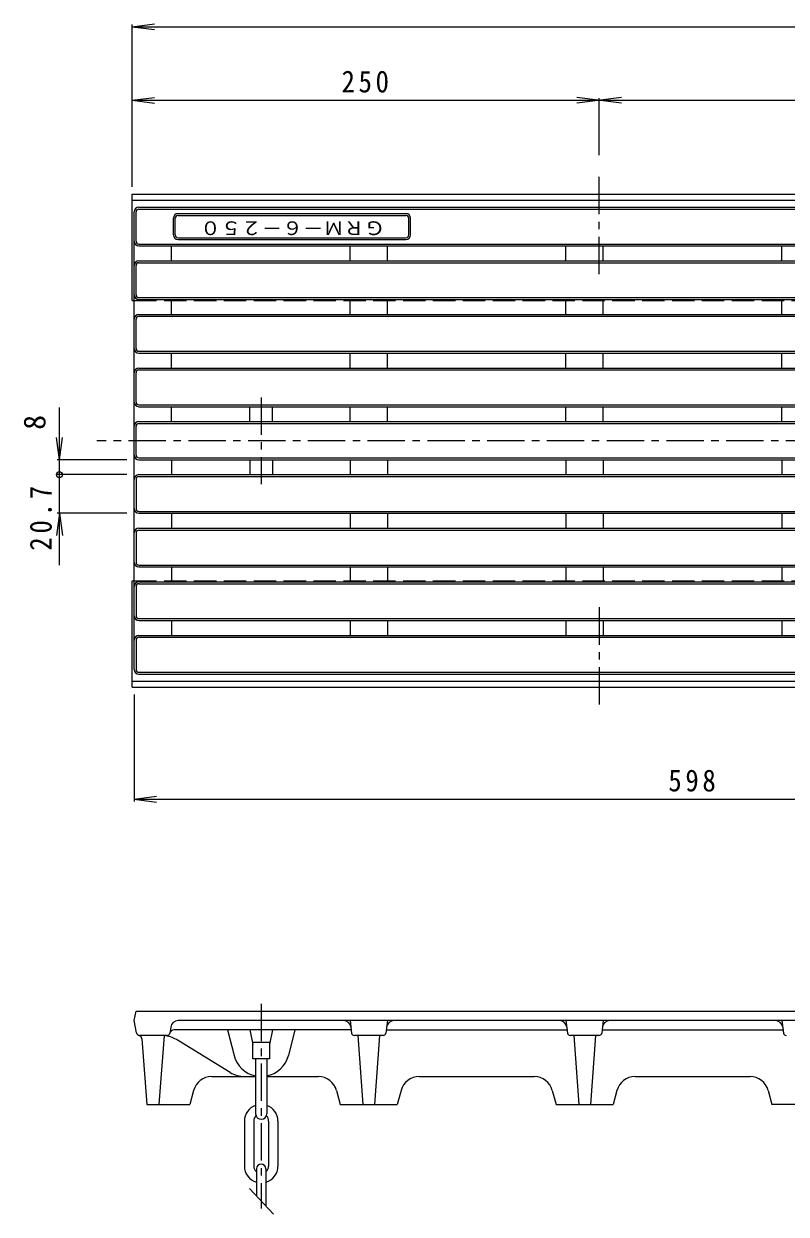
# Model space of a CAD drawing. Units: millimetres, scale not verified. Extents: x -748 to 741, y -549 to 430.
# Drawn here: x -748 to -340, y -272 to 365 of the extents above; entities that cross this region are included whole.
import ezdxf
from ezdxf.enums import TextEntityAlignment as Align

# ---------------------------------------------------------------- set-up
doc = ezdxf.new("R2010")
doc.units = ezdxf.units.MM
doc.header["$LTSCALE"] = 4
doc.header["$PDMODE"] = 32
doc.header["$PDSIZE"] = 3.2
doc.linetypes.add('CHAIN1', pattern=[8, 5, -1, 1, -1])
doc.linetypes.add('DASHED3', pattern=[4, 3, -1])
for name, color, linetype, lineweight in [('0-0_0', 3, 'Continuous', 9), ('0-1', 2, 'Continuous', 9), ('0-4', 7, 'Continuous', 9), ('0-F', 7, 'Continuous', 9)]:
    doc.layers.add(name, color=color, linetype=linetype, lineweight=lineweight)
doc.styles.add('ＭＳ ゴシック', font='')
doc.styles.get('ＭＳ ゴシック').set_extended_font_data('MS Gothic')

msp = doc.modelspace()

# ---------------------------------------------------------------- linework, layer by layer
at = {"layer": '0-0_0'}
for p, q in [((-688.929, 19.464), (-688.929, 264.464)), ((-687.929, 248.764), (-687.929, 264.464)), ((-686.429, 266.964), (-93.429, 266.964)), ((-686.429, 265.964), (-93.429, 265.964)), ((-665.429, 263.614), (-543.429, 263.614)), ((-665.429, 262.614), (-543.429, 262.614)), ((-667.929, 252.114), (-667.929, 261.114)), ((-666.929, 252.114), (-666.929, 261.114)), ((-541.929, 252.114), (-541.929, 261.114)), ((-540.929, 252.114), (-540.929, 261.114)), ((-665.429, 250.614), (-543.429, 250.614)), ((-665.429, 249.614), (-543.429, 249.614)), ((-686.429, 247.264), (-93.429, 247.264)), ((-686.429, 246.264), (-93.429, 246.264)), ((-668.929, 238.264), (-668.929, 246.264)), ((-573.329, 238.264), (-573.329, 246.264)), ((-553.329, 238.264), (-553.329, 246.264)), ((-457.729, 238.264), (-457.729, 246.264)), ((-437.729, 238.264), (-437.729, 246.264)), ((-342.129, 238.264), (-342.129, 246.264)), ((-686.429, 238.264), (-93.429, 238.264)), ((-686.429, 237.264), (-93.429, 237.264)), ((-687.929, 220.064), (-687.929, 235.764)), ((-686.429, 218.564), (-93.429, 218.564)), ((-686.429, 217.564), (-93.429, 217.564)), ((-668.929, 209.564), (-668.929, 217.564)), ((-573.329, 209.564), (-573.329, 217.564)), ((-553.329, 209.564), (-553.329, 217.564)), ((-457.729, 209.564), (-457.729, 217.564)), ((-437.729, 209.564), (-437.729, 217.564)), ((-342.129, 209.564), (-342.129, 217.564)), ((-687.929, 191.364), (-687.929, 207.064)), ((-686.429, 209.564), (-93.429, 209.564)), ((-686.429, 208.564), (-93.429, 208.564)), ((-686.429, 189.864), (-93.429, 189.864)), ((-686.429, 188.864), (-93.429, 188.864)), ((-668.929, 180.864), (-668.929, 188.864)), ((-573.329, 180.864), (-573.329, 188.864)), ((-553.329, 180.864), (-553.329, 188.864)), ((-457.729, 180.864), (-457.729, 188.864)), ((-437.729, 180.864), (-437.729, 188.864)), ((-342.129, 180.864), (-342.129, 188.864)), ((-686.429, 180.864), (-93.429, 180.864)), ((-686.429, 179.864), (-93.429, 179.864)), ((-687.929, 162.664), (-687.929, 178.364)), ((-686.429, 161.164), (-93.429, 161.164)), ((-686.429, 160.164), (-93.429, 160.164)), ((-668.929, 152.164), (-668.929, 160.164)), ((-626.929, 152.164), (-626.929, 160.164)), ((-614.929, 152.164), (-614.929, 160.164)), ((-573.329, 152.164), (-573.329, 160.164)), ((-553.329, 152.164), (-553.329, 160.164)), ((-457.729, 152.164), (-457.729, 160.164)), ((-437.729, 152.164), (-437.729, 160.164)), ((-342.129, 152.164), (-342.129, 160.164)), ((-687.929, 134.264), (-687.929, 149.664)), ((-686.429, 152.164), (-93.429, 152.164)), ((-686.429, 151.164), (-93.429, 151.164)), ((-686.429, 132.764), (-93.429, 132.764)), ((-686.429, 131.764), (-93.429, 131.764)), ((-668.929, 131.764), (-668.929, 123.764)), ((-626.929, 131.764), (-626.929, 123.764)), ((-614.929, 131.764), (-614.929, 123.764)), ((-573.329, 131.764), (-573.329, 123.764)), ((-553.329, 131.764), (-553.329, 123.764)), ((-457.729, 131.764), (-457.729, 123.764)), ((-437.729, 131.764), (-437.729, 123.764)), ((-342.129, 131.764), (-342.129, 123.764)), ((-687.929, 121.264), (-687.929, 105.564)), ((-686.429, 123.764), (-93.429, 123.764)), ((-686.429, 122.764), (-93.429, 122.764)), ((-686.429, 104.064), (-93.429, 104.064)), ((-686.429, 103.064), (-93.429, 103.064)), ((-668.929, 103.064), (-668.929, 95.064)), ((-573.329, 103.064), (-573.329, 95.064)), ((-553.329, 103.064), (-553.329, 95.064)), ((-457.729, 103.064), (-457.729, 95.064)), ((-437.729, 103.064), (-437.729, 95.064)), ((-342.129, 103.064), (-342.129, 95.064)), ((-687.929, 92.564), (-687.929, 76.864)), ((-686.429, 95.064), (-93.429, 95.064)), ((-686.429, 94.064), (-93.429, 94.064)), ((-686.429, 75.364), (-93.429, 75.364)), ((-686.429, 74.364), (-93.429, 74.364)), ((-668.929, 74.364), (-668.929, 66.364)), ((-573.329, 74.364), (-573.329, 66.364)), ((-553.329, 74.364), (-553.329, 66.364)), ((-457.729, 74.364), (-457.729, 66.364)), ((-437.729, 74.364), (-437.729, 66.364)), ((-342.129, 74.364), (-342.129, 66.364)), ((-687.929, 63.864), (-687.929, 48.164)), ((-686.429, 66.364), (-93.429, 66.364)), ((-686.429, 65.364), (-93.429, 65.364)), ((-686.429, 46.664), (-93.429, 46.664)), ((-686.429, 45.664), (-93.429, 45.664)), ((-668.929, 45.664), (-668.929, 37.664)), ((-573.329, 45.664), (-573.329, 37.664)), ((-553.329, 45.664), (-553.329, 37.664)), ((-457.729, 45.664), (-457.729, 37.664)), ((-437.729, 45.664), (-437.729, 37.664)), ((-342.129, 45.664), (-342.129, 37.664)), ((-687.929, 35.164), (-687.929, 19.464)), ((-686.429, 37.664), (-93.429, 37.664)), ((-686.429, 36.664), (-93.429, 36.664)), ((-686.429, 17.964), (-93.429, 17.964)), ((-686.429, 16.964), (-93.429, 16.964)), ((-688.929, -168.549), (-687.929, -163.549)), ((-687.929, -163.549), (-91.929, -163.549)), ((-687.709, -175.055), (-688.929, -168.549)), ((-669.367, -172.053), (-669.764, -175.236)), ((-114.46, -168.549), (-665.397, -168.549)), ((-573.329, -168.549), (-572.493, -175.236)), ((-553.329, -168.549), (-554.164, -175.236)), ((-457.729, -168.549), (-456.893, -175.236)), ((-437.729, -168.549), (-438.564, -175.236)), ((-342.129, -168.549), (-341.293, -175.236)), ((-671.253, -176.549), (-686.087, -176.549)), ((-684.787, -178.396), (-682.082, -213.549)), ((-672.929, -176.549), (-675.775, -213.549)), ((-572.704, -173.549), (-667.789, -173.549)), ((-638.929, -173.549), (-635.471, -187.226)), ((-626.929, -173.549), (-625.429, -181.336)), ((-614.929, -173.549), (-616.429, -181.336)), ((-602.929, -173.549), (-606.386, -187.226)), ((-555.653, -176.549), (-571.005, -176.549)), ((-569.114, -176.549), (-566.471, -213.549)), ((-557.543, -176.549), (-560.186, -213.549)), ((-553.954, -173.549), (-457.104, -173.549)), ((-440.053, -176.549), (-455.404, -176.549)), ((-453.515, -176.549), (-450.872, -213.549)), ((-441.943, -176.549), (-444.586, -213.549)), ((-438.354, -173.549), (-341.504, -173.549)), ((-637.53, -196.349), (-666.327, -178.75)), ((-623.928, -189.049), (-623.928, -218.443)), ((-617.929, -189.049), (-617.929, -218.443)), ((-647.446, -198.549), (-623.928, -198.549)), ((-617.929, -198.549), (-590.311, -198.549)), ((-536.346, -198.549), (-474.711, -198.549)), ((-420.746, -198.549), (-359.111, -198.549)), ((-657.108, -205.973), (-659.129, -213.549)), ((-546.008, -205.973), (-548.029, -213.549)), ((-430.408, -205.973), (-432.429, -213.549)), ((-349.449, -205.973), (-347.429, -213.549)), ((-682.082, -213.549), (-659.129, -213.549)), ((-629.929, -222.443), (-629.929, -246.443)), ((-624.929, -222.443), (-624.929, -246.443)), ((-616.929, -222.443), (-616.929, -246.443)), ((-611.928, -222.443), (-611.928, -246.443)), ((-623.429, -247.943), (-623.429, -262.587)), ((-618.428, -247.943), (-618.428, -267.943)), ((-614.409, -272.249), (-627.219, -258.526))]:
    msp.add_line(p, q, dxfattribs=at)
at = {"layer": '0-0_0', "linetype": 'CHAIN1'}
for p, q in [((-620.929, 165.164), (-620.929, 118.764)), ((160.071, 141.964), (-708.929, 141.964)), ((-620.928, -159.549), (-620.928, -269.265))]:
    msp.add_line(p, q, dxfattribs=at)
at = {"layer": '0-0_0'}
msp.add_lwpolyline([(-625.429, -189.049), (-625.429, -180.049), (-616.429, -180.049), (-616.429, -189.049)], close=True, dxfattribs=at)
for points in [[(-580.649, -205.973), (-578.629, -213.549), (-548.029, -213.549)], [(-465.049, -205.973), (-463.029, -213.549), (-432.429, -213.549)], [(-314.808, -205.973), (-316.829, -213.549), (-347.429, -213.549)]]:
    msp.add_lwpolyline(points, dxfattribs=at)
for centre, radius, start, end in [((-686.429, 264.464), 2.5, 90, 180), ((-686.429, 264.464), 1.5, 90, 180), ((-665.429, 261.114), 2.5, 90, 180), ((-665.429, 261.114), 1.5, 90, 180), ((-543.429, 261.114), 2.5, 0, 90), ((-543.429, 261.114), 1.5, 0, 90), ((-686.429, 248.764), 2.5, 180, 270), ((-686.429, 248.764), 1.5, 180, 270), ((-665.429, 252.114), 2.5, 180, 270), ((-665.429, 252.114), 1.5, 180, 270), ((-543.429, 252.114), 2.5, 270, 0), ((-543.429, 252.114), 1.5, 270, 0), ((-686.429, 235.764), 2.5, 90, 180), ((-686.429, 235.764), 1.5, 90, 180), ((-686.429, 220.064), 2.5, 180, 270), ((-686.429, 220.064), 1.5, 180, 270), ((-686.429, 207.064), 2.5, 90, 180), ((-686.429, 207.064), 1.5, 90, 180), ((-686.429, 191.364), 2.5, 180, 270), ((-686.429, 191.364), 1.5, 180, 270), ((-686.429, 178.364), 2.5, 90, 180), ((-686.429, 178.364), 1.5, 90, 180), ((-686.429, 162.664), 2.5, 180, 270), ((-686.429, 162.664), 1.5, 180, 270), ((-686.429, 149.664), 2.5, 90, 180), ((-686.429, 149.664), 1.5, 90, 180), ((-686.429, 134.264), 2.5, 180, 270), ((-686.429, 134.264), 1.5, 180, 270), ((-686.429, 121.264), 2.5, 90, 180), ((-686.429, 121.264), 1.5, 90, 180), ((-686.429, 105.564), 2.5, 180, 270), ((-686.429, 105.564), 1.5, 180, 270), ((-686.429, 92.564), 2.5, 90, 180), ((-686.429, 92.564), 1.5, 90, 180), ((-686.429, 76.864), 2.5, 180, 270), ((-686.429, 76.864), 1.5, 180, 270), ((-686.429, 63.864), 2.5, 90, 180), ((-686.429, 63.864), 1.5, 90, 180), ((-686.429, 48.164), 2.5, 180, 270), ((-686.429, 48.164), 1.5, 180, 270), ((-686.429, 35.164), 2.5, 90, 180), ((-686.429, 35.164), 1.5, 90, 180), ((-686.429, 19.464), 2.5, 180, 270), ((-686.429, 19.464), 1.5, 180, 270), ((-665.397, -172.549), 4, 90, 172.87534), ((-576.86, -172.549), 4, 7.12466, 90), ((-549.798, -172.549), 4, 90, 172.87534), ((-461.26, -172.549), 4, 7.12466, 90), ((-434.197, -172.549), 4, 90, 172.87534), ((-345.66, -172.549), 4, 7.12466, 90), ((-685.743, -174.686), 2, 190.61996, 254.96568), ((-686.087, -175.05), 1.5, 226.56404, 270), ((-686.781, -178.549), 2, 4.39857, 74.96568), ((-674.149, -191.549), 15, 58.57043, 85.34749), ((-671.253, -175.05), 1.5, 270, 351.7869), ((-667.789, -175.549), 2, 90, 171.7867), ((-571.005, -175.05), 1.5, 187.12489, 270), ((-555.653, -175.05), 1.5, 270.00095, 352.87511), ((-455.404, -175.05), 1.5, 187.12489, 270), ((-440.053, -175.05), 1.5, 270.00095, 352.87511), ((-339.805, -175.05), 1.5, 187.12489, 269.99905), ((-620.928, -183.549), 15, 194.18797, 258.46318), ((-620.928, -183.549), 15, 281.53682, 345.8123), ((-629.708, -183.549), 15, 238.57043, 270), ((-647.446, -208.549), 10, 90, 165.06851), ((-590.311, -208.549), 10, 14.93149, 90), ((-536.346, -208.549), 10, 90, 165.06851), ((-474.711, -208.549), 10, 14.93149, 90), ((-420.746, -208.549), 10, 90, 165.06851), ((-359.111, -208.549), 10, 14.93149, 90), ((-620.929, -222.443), 9, 109.47127, 180), ((-620.929, -222.443), 9, 0, 70.52873), ((-620.929, -222.443), 4, 134.0488, 180.00038), ((-620.929, -218.443), 3, 180, 0), ((-620.929, -222.443), 4, 359.99962, 45.9512), ((-620.929, -246.443), 9, 179.99983, 253.87241), ((-620.929, -246.443), 4, 180, 231.31779), ((-620.929, -247.943), 2.5, 0, 180), ((-620.929, -246.443), 4, 308.68221, 0), ((-620.929, -246.443), 9, 286.12759, 0)]:
    msp.add_arc(centre, radius, start, end, dxfattribs=at)
at = {"layer": '0-1', "linetype": 'CHAIN1'}
for p, q in [((-439.928, 231.201), (-439.928, 286.9)), ((-439.928, 52.727), (-439.928, -2.972))]:
    msp.add_line(p, q, dxfattribs=at)
at = {"layer": '0-1'}
for p, q in [((-689.929, 216.964), (-689.929, 273.964)), ((-689.929, 273.964), (140.072, 273.964)), ((-689.929, 270.764), (140.072, 270.764)), ((-689.929, 216.964), (-688.928, 216.964)), ((-689.929, 13.164), (140.072, 13.164)), ((-689.929, 9.964), (140.072, 9.964))]:
    msp.add_line(p, q, dxfattribs=at)
at = {"layer": '0-1', "linetype": 'DASHED3'}
for p, q in [((-688.928, 216.964), (140.072, 216.964)), ((-688.928, 66.964), (140.072, 66.964))]:
    msp.add_line(p, q, dxfattribs=at)
at = {"layer": '0-1'}
msp.add_lwpolyline([(-689.929, 9.964), (-689.929, 66.964), (-688.928, 66.964)], dxfattribs=at)
at = {"layer": '0-4'}
for p, q in [((-689.929, 363.631), (-678.031, 365.197)), ((-689.929, 277.964), (-689.929, 364.831)), ((-689.929, 363.631), (140.072, 363.631)), ((-689.929, 363.631), (-678.031, 362.065)), ((-689.929, 324.241), (-678.031, 325.808)), ((-428.031, 322.675), (-451.826, 325.808)), ((-428.031, 325.808), (-451.826, 322.675)), ((-439.928, 294.9), (-439.928, 325.441)), ((-689.929, 324.241), (140.072, 324.241)), ((-689.929, 324.241), (-678.031, 322.675)), ((-688.929, 5.964), (-688.929, -51.236)), ((-688.929, -50.036), (-677.031, -48.47)), ((-688.929, -50.036), (140.071, -50.036)), ((-688.929, -50.036), (-677.031, -51.602))]:
    msp.add_line(p, q, dxfattribs=at)
at = {"layer": '0-F'}
for p, q in [((-728.929, 75.39), (-728.929, 159.65)), ((-728.929, 131.764), (-730.495, 143.661)), ((-728.929, 131.764), (-727.362, 143.661)), ((-692.929, 131.764), (-730.129, 131.764)), ((-692.929, 123.764), (-730.129, 123.764)), ((-728.929, 103.064), (-730.495, 91.167)), ((-692.929, 103.064), (-730.129, 103.064)), ((-728.929, 103.064), (-727.362, 91.167))]:
    msp.add_line(p, q, dxfattribs=at)
msp.add_point((-728.929, 123.764), dxfattribs=at)

# ---------------------------------------------------------------- texts
at = {"layer": '0-0_0', "color": 6, "style": 'ＭＳ ゴシック', "width": 1.1}
msp.add_text('ＧＲＭ－６－２５０', height=7.331, rotation=180, dxfattribs=at).set_placement((-554.629, 261.614), align=Align.BOTTOM_LEFT)
at = {"layer": '0-4', "color": 2, "char_height": 11.73, "attachment_point": 7, "style": 'ＭＳ ゴシック'}
for s, insert in [('\\T1.27;\\W0.9;250', (-577.929, 328.242)), ('\\T1.27;\\W0.9;598', (-402.929, -46.036))]:
    msp.add_mtext(s, dxfattribs=dict(at, insert=insert))
at = {"layer": '0-F', "color": 2, "style": 'ＭＳ ゴシック'}
msp.add_text('8', height=11.73, rotation=90, dxfattribs=at).set_placement((-732.929, 147.792), align=Align.BOTTOM_LEFT)
at = {"layer": '0-F', "color": 2, "insert": (-732.929, 83.029), "char_height": 11.73, "attachment_point": 7, "rotation": 90, "style": 'ＭＳ ゴシック'}
msp.add_mtext('\\T1.28;\\W0.9;20.7', dxfattribs=at)

doc.saveas('drawing.dxf')
